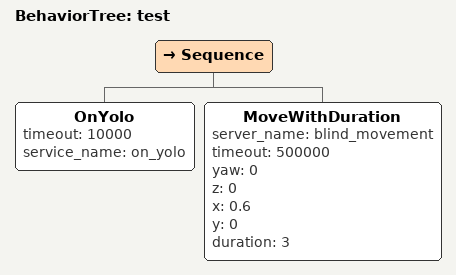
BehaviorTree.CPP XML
<?xml version="1.0" encoding="UTF-8"?>
<root BTCPP_format="4">
  <BehaviorTree ID="test">
    <Sequence>
      <OnYolo timeout="10000"
              service_name="on_yolo"/>
      <MoveWithDuration server_name="blind_movement"
                        timeout="500000"
                        yaw="0"
                        z="0"
                        x="0.6"
                        y="0"
                        duration="3"/>
    </Sequence>
  </BehaviorTree>

</root>
